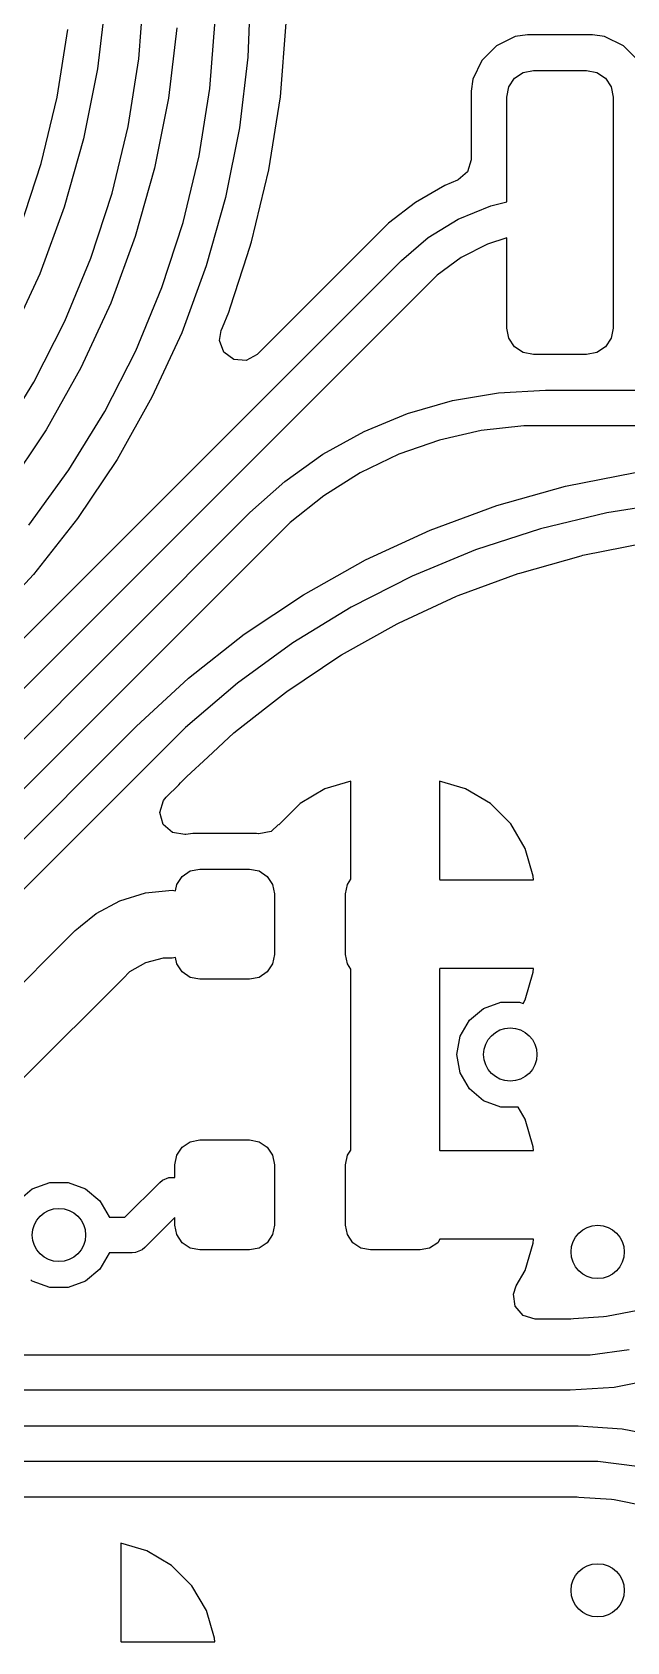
# Model space of a CAD drawing. Extents: x 51 to 261, y -150 to -32.
# Drawn here: x 119.98 to 123.33, y -116.39 to -107.33 of the extents above; entities that cross this region are included whole.
import ezdxf

# ---------------------------------------------------------------- set-up
doc = ezdxf.new("R2010")
doc.units = 0
doc.layers.add('BLACK', color=7, linetype='CONTINUOUS')

msp = doc.modelspace()

# ---------------------------------------------------------------- linework, layer by layer
at = {"layer": 'BLACK', "linetype": 'CONTINUOUS'}
for p, q in [((120.580704, -107.479164), (120.610913, -107.095307)), ((121.210431, -107.068269), (121.194712, -107.468412)), ((120.395671, -107.137441), (120.348604, -107.535115)), ((120.980225, -107.64465), (121.010433, -107.260793)), ((121.378256, -107.691758), (121.410933, -107.276526)), ((120.120949, -107.693979), (120.181183, -107.313677)), ((120.795192, -107.302927), (120.748125, -107.700601)), ((122.700097, -107.352992), (122.595003, -107.404369)), ((122.768228, -107.343066), (122.700097, -107.352992)), ((122.768229, -107.343066), (122.768228, -107.343066)), ((123.134749, -107.343066), (122.768229, -107.343066)), ((123.13475, -107.343066), (123.134749, -107.343066)), ((123.20288, -107.352992), (123.13475, -107.343066)), ((123.307974, -107.404369), (123.20288, -107.352992)), ((122.595003, -107.404369), (122.512292, -107.48708)), ((123.390685, -107.48708), (123.307974, -107.404369)), ((120.348604, -107.535115), (120.27048, -107.92787)), ((120.520471, -107.859467), (120.580704, -107.479164)), ((121.194712, -107.468412), (121.147646, -107.866088)), ((122.512292, -107.48708), (122.460915, -107.592174)), ((122.744086, -107.554984), (122.801489, -107.543566)), ((122.801489, -107.543566), (123.101489, -107.543566)), ((123.101489, -107.543566), (123.158892, -107.554984)), ((122.460915, -107.592174), (122.450989, -107.660305)), ((122.651489, -107.693566), (122.662907, -107.636163)), ((122.662907, -107.636163), (122.695423, -107.5875)), ((122.695423, -107.5875), (122.744086, -107.554984)), ((123.158892, -107.554984), (123.207555, -107.5875)), ((123.207555, -107.5875), (123.240071, -107.636163)), ((123.240071, -107.636163), (123.251489, -107.693566)), ((120.031063, -108.068383), (120.120949, -107.693979)), ((120.748125, -107.700601), (120.670002, -108.093358)), ((120.919993, -108.024954), (120.980225, -107.64465)), ((121.313101, -108.103146), (121.378256, -107.691758)), ((122.450989, -107.660305), (122.450989, -108.047081)), ((122.651489, -108.28374), (122.651489, -107.693566)), ((123.251489, -107.693566), (123.251489, -108.993566)), ((120.430586, -108.233872), (120.520471, -107.859467)), ((121.147646, -107.866088), (121.069525, -108.258845)), ((120.27048, -107.92787), (120.161781, -108.313285)), ((119.912078, -108.434581), (120.031063, -108.068383)), ((120.670002, -108.093358), (120.561305, -108.478774)), ((120.830109, -108.39936), (120.919993, -108.024954)), ((122.450989, -108.047081), (122.431304, -108.11412)), ((121.21587, -108.508153), (121.313101, -108.103146)), ((122.374439, -108.161643), (122.303686, -108.190947)), ((122.3785, -108.159875), (122.374439, -108.161643)), ((122.431304, -108.11412), (122.3785, -108.159875)), ((120.311602, -108.60007), (120.430586, -108.233872)), ((121.069525, -108.258845), (120.960829, -108.644262)), ((122.30367, -108.190955), (122.137754, -108.286742)), ((122.303686, -108.190947), (122.30367, -108.190955)), ((120.161781, -108.313285), (120.023179, -108.688984)), ((122.137754, -108.286742), (121.985747, -108.403377)), ((122.378982, -108.380987), (122.561805, -108.305267)), ((122.561805, -108.305267), (122.651489, -108.28374)), ((120.711126, -108.76556), (120.830109, -108.39936)), ((121.945984, -108.443141), (121.246766, -109.142358)), ((121.945988, -108.443135), (121.945984, -108.443141)), ((121.985743, -108.403381), (121.945988, -108.443135)), ((121.985747, -108.403377), (121.985743, -108.403381)), ((122.210257, -108.484377), (122.378982, -108.380987)), ((120.561305, -108.478774), (120.422704, -108.854473)), ((121.190981, -108.584756), (121.21587, -108.508153)), ((122.059809, -108.612869), (122.210257, -108.484377)), ((122.54418, -108.521282), (122.39537, -108.5971)), ((122.651489, -108.48642), (122.54418, -108.521282)), ((122.651489, -108.993566), (122.651489, -108.48642)), ((120.164254, -108.955805), (120.311602, -108.60007)), ((121.096982, -108.874065), (121.190981, -108.584756)), ((121.348138, -109.324536), (122.059784, -108.612891)), ((122.059784, -108.612891), (122.059809, -108.612869)), ((122.39537, -108.5971), (122.260254, -108.695265)), ((120.023179, -108.688984), (119.855526, -109.05265)), ((120.960829, -108.644262), (120.822229, -109.019963)), ((122.260254, -108.695265), (122.201206, -108.754312)), ((120.563779, -109.121295), (120.711126, -108.76556)), ((122.201205, -108.754312), (121.492666, -109.462851)), ((122.201206, -108.754311), (122.201205, -108.754312)), ((122.201206, -108.754312), (122.201206, -108.754311)), ((120.422704, -108.854473), (120.255052, -109.21814)), ((121.0517, -108.989901), (121.087163, -108.904284)), ((121.087163, -108.904284), (121.096982, -108.874065)), ((119.989449, -109.298882), (120.164254, -108.955805)), ((121.044524, -109.007225), (121.0517, -108.989901)), ((122.662907, -109.050969), (122.651489, -108.993566)), ((123.251489, -108.993566), (123.240071, -109.050969)), ((120.822229, -109.019963), (120.654578, -109.383631)), ((121.035401, -109.063523), (121.044524, -109.007225)), ((121.059818, -109.128987), (121.035401, -109.063523)), ((122.695423, -109.099632), (122.662907, -109.050969)), ((123.240071, -109.050969), (123.207555, -109.099632)), ((120.388975, -109.464374), (120.563779, -109.121295)), ((121.115751, -109.170859), (121.059818, -109.128987)), ((121.185443, -109.175843), (121.115751, -109.170859)), ((121.246766, -109.142358), (121.185443, -109.175843)), ((122.744086, -109.132148), (122.695423, -109.099632)), ((122.801489, -109.143566), (122.744086, -109.132148)), ((123.101489, -109.143566), (122.801489, -109.143566)), ((123.158892, -109.132148), (123.101489, -109.143566)), ((123.207555, -109.099632), (123.158892, -109.132148)), ((120.255052, -109.21814), (120.059385, -109.567533)), ((118.918063, -111.755289), (121.345031, -109.328321)), ((119.788265, -109.627186), (119.989449, -109.298882)), ((121.345031, -109.328321), (121.348138, -109.324536)), ((122.345851, -109.402539), (122.605997, -109.358333)), ((122.605997, -109.358333), (122.869456, -109.343533)), ((122.869456, -109.343533), (122.869456, -109.343566)), ((122.869456, -109.343566), (122.869458, -109.343566)), ((122.869458, -109.343566), (123.388642, -109.343566)), ((120.654578, -109.383631), (120.458912, -109.733025)), ((122.092291, -109.475593), (122.345851, -109.402539)), ((121.48956, -109.466637), (119.059485, -111.896712)), ((120.187792, -109.792679), (120.388975, -109.464374)), ((121.492666, -109.462851), (121.48956, -109.466637)), ((121.848505, -109.576578), (122.092291, -109.475593)), ((122.748546, -109.543535), (122.508241, -109.570615)), ((122.869122, -109.543533), (122.748546, -109.543535)), ((122.869458, -109.543566), (122.869122, -109.543533)), ((122.86946, -109.543566), (122.869458, -109.543566)), ((123.388642, -109.543566), (122.86946, -109.543566)), ((120.059385, -109.567533), (119.836908, -109.900496)), ((121.617558, -109.704223), (121.848505, -109.576578)), ((122.272478, -109.624431), (122.044223, -109.704306)), ((122.508241, -109.570615), (122.272478, -109.624431)), ((121.402355, -109.856924), (121.617558, -109.704223)), ((122.044223, -109.704306), (121.826346, -109.809234)), ((119.961472, -110.104189), (120.187792, -109.792679)), ((120.458912, -109.733025), (120.236436, -110.06599)), ((121.826346, -109.809234), (121.621588, -109.937898)), ((122.981719, -109.884484), (123.374474, -109.80636)), ((121.205629, -110.032734), (121.402355, -109.856924)), ((122.596304, -109.993182), (122.981719, -109.884484)), ((121.621588, -109.937898), (121.432522, -110.088677)), ((122.220605, -110.131785), (122.596304, -109.993182)), ((123.595912, -109.97378), (123.21561, -110.034014)), ((119.135619, -112.10274), (121.205602, -110.032757)), ((120.236436, -110.06599), (119.988522, -110.380473)), ((121.205602, -110.032757), (121.205629, -110.032734)), ((121.432522, -110.088677), (121.347025, -110.174178)), ((123.21561, -110.034014), (122.841206, -110.123901)), ((121.347024, -110.174179), (119.277041, -112.244162)), ((121.347025, -110.174178), (121.347024, -110.174179)), ((121.856939, -110.299437), (122.220605, -110.131785)), ((122.841206, -110.123901), (122.475008, -110.242886)), ((122.475008, -110.242886), (122.119275, -110.390235)), ((123.079965, -110.272972), (123.432358, -110.202877)), ((121.507548, -110.495104), (121.856939, -110.299437)), ((122.724738, -110.372761), (123.070552, -110.275232)), ((123.070552, -110.275232), (123.079965, -110.272972)), ((119.988522, -110.380473), (119.716698, -110.674535)), ((122.119275, -110.390235), (121.776199, -110.56504)), ((122.37843, -110.500116), (122.715526, -110.375754)), ((122.715526, -110.375754), (122.724738, -110.372761)), ((121.174586, -110.717582), (121.507548, -110.495104)), ((122.043175, -110.65425), (122.369445, -110.503839)), ((122.369445, -110.503839), (122.37843, -110.500116)), ((121.776199, -110.56504), (121.447896, -110.766224)), ((120.860105, -110.965497), (121.174586, -110.717582)), ((121.721039, -110.834217), (122.034533, -110.658652)), ((122.034533, -110.658652), (122.043175, -110.65425)), ((121.447896, -110.766224), (121.136389, -110.992546)), ((121.414035, -111.038892), (121.712765, -110.839288)), ((121.712765, -110.839288), (121.721039, -110.834217)), ((120.566052, -111.237314), (120.860105, -110.965497)), ((121.136389, -110.992546), (120.843599, -111.242611)), ((121.306011, -111.123566), (121.406178, -111.044601)), ((121.406178, -111.044601), (121.414035, -111.038892)), ((121.12559, -111.265797), (121.306011, -111.123566)), ((119.198642, -112.604723), (120.566044, -111.237322)), ((120.566044, -111.237322), (120.566052, -111.237314)), ((120.843599, -111.242611), (120.707466, -111.378744)), ((121.11663, -111.273347), (121.124031, -111.267026)), ((121.124031, -111.267026), (121.12559, -111.265797)), ((120.969937, -111.408949), (121.11663, -111.273347)), ((120.707465, -111.378743), (119.340064, -112.746145)), ((120.707466, -111.378744), (120.707465, -111.378743)), ((120.851003, -111.51889), (120.969937, -111.408949)), ((120.815586, -111.554173), (120.847493, -111.522264)), ((120.847493, -111.522264), (120.851003, -111.51889)), ((120.735368, -111.634388), (120.805377, -111.56438)), ((120.805377, -111.56438), (120.805382, -111.564376)), ((120.805382, -111.564376), (120.815584, -111.554173)), ((120.815584, -111.554173), (120.815586, -111.554173)), ((121.628045, -111.587533), (121.488864, -111.669844)), ((121.628048, -111.587531), (121.628045, -111.587533)), ((121.774237, -111.545059), (121.628048, -111.587531)), ((121.774239, -111.54506), (121.774237, -111.545059)), ((121.774239, -112.097041), (121.774239, -111.54506)), ((122.27424, -111.545059), (122.274239, -111.54506)), ((122.274239, -111.54506), (122.274239, -112.097041)), ((122.420429, -111.587531), (122.27424, -111.545059)), ((122.420432, -111.587533), (122.420429, -111.587531)), ((122.559613, -111.669844), (122.420432, -111.587533)), ((120.699063, -111.720584), (120.719546, -111.653784)), ((120.717946, -111.787854), (120.699063, -111.720584)), ((120.719546, -111.653784), (120.735368, -111.634388)), ((121.488859, -111.669848), (121.374521, -111.784187)), ((121.488864, -111.669844), (121.488859, -111.669848)), ((122.559622, -111.669851), (122.559613, -111.669844)), ((122.673953, -111.784182), (122.559622, -111.669851)), ((120.7702, -111.834236), (120.717946, -111.787854)), ((121.367783, -111.788838), (121.325601, -111.82821)), ((121.369738, -111.790354), (121.367783, -111.788838)), ((121.374521, -111.784187), (121.369738, -111.790354)), ((122.67396, -111.784191), (122.673953, -111.784182)), ((122.75627, -111.92337), (122.67396, -111.784191)), ((120.839234, -111.845003), (120.7702, -111.834236)), ((120.844786, -111.844273), (120.839234, -111.845003)), ((120.884342, -111.839066), (120.844786, -111.844273)), ((121.244143, -111.839066), (120.884342, -111.839066)), ((121.253776, -111.840334), (121.244143, -111.839066)), ((121.256857, -111.840701), (121.253776, -111.840334)), ((121.325601, -111.82821), (121.256857, -111.840701)), ((122.801384, -112.078655), (122.75627, -111.92337)), ((120.794896, -112.12599), (120.825244, -112.080571)), ((120.825244, -112.080571), (120.870663, -112.050223)), ((120.870663, -112.050223), (120.924239, -112.039566)), ((120.924239, -112.039566), (121.204239, -112.039566)), ((121.204239, -112.039566), (121.257815, -112.050223)), ((121.257815, -112.050223), (121.303234, -112.080571)), ((121.303234, -112.080571), (121.333582, -112.12599)), ((122.803029, -112.099566), (122.801384, -112.078655)), ((120.473705, -112.217839), (120.618584, -112.173897)), ((120.618584, -112.173897), (120.769252, -112.159067)), ((120.769252, -112.159067), (120.769252, -112.159066)), ((120.769252, -112.159066), (120.78759, -112.162715)), ((120.78759, -112.162715), (120.794896, -112.12599)), ((121.333582, -112.12599), (121.344239, -112.179566)), ((121.744239, -112.179566), (121.754896, -112.12599)), ((121.754896, -112.12599), (121.774239, -112.097041)), ((122.274239, -112.097041), (122.275926, -112.099566)), ((122.275926, -112.099566), (122.803029, -112.099566)), ((120.340184, -112.289203), (120.473705, -112.217839)), ((121.344239, -112.179566), (121.344239, -112.519566)), ((121.744239, -112.519566), (121.744239, -112.179566)), ((120.25202, -112.361553), (120.340184, -112.289203)), ((119.665273, -112.943124), (120.223151, -112.385247)), ((120.223151, -112.385247), (120.223152, -112.385245)), ((120.223152, -112.385245), (120.241692, -112.37003)), ((120.241692, -112.37003), (120.252018, -112.361555)), ((120.252018, -112.361555), (120.25202, -112.361553)), ((120.78759, -112.536414), (120.769226, -112.540066)), ((120.794896, -112.573142), (120.78759, -112.536414)), ((121.344239, -112.519566), (121.333582, -112.573142)), ((121.754896, -112.573142), (121.744239, -112.519566)), ((120.528982, -112.618232), (120.492558, -112.654655)), ((120.618203, -112.566723), (120.528982, -112.618232)), ((120.717715, -112.540064), (120.618203, -112.566723)), ((120.769226, -112.540067), (120.717715, -112.540064)), ((120.769226, -112.540066), (120.769226, -112.540067)), ((120.825244, -112.618561), (120.794896, -112.573142)), ((120.870663, -112.648909), (120.825244, -112.618561)), ((121.303234, -112.618561), (121.257815, -112.648909)), ((121.333582, -112.573142), (121.303234, -112.618561)), ((121.774239, -112.60209), (121.754896, -112.573142)), ((121.774239, -113.621041), (121.774239, -112.60209)), ((122.275926, -112.599566), (122.274239, -112.60209)), ((122.274239, -112.60209), (122.274239, -113.621041)), ((122.803029, -112.599566), (122.275926, -112.599566)), ((122.756272, -112.775756), (122.801383, -112.620484)), ((122.801383, -112.620484), (122.801384, -112.620478)), ((122.801384, -112.620478), (122.803029, -112.599566)), ((120.492554, -112.654657), (119.934653, -113.212559)), ((120.492558, -112.654655), (120.492554, -112.654657)), ((120.924239, -112.659566), (120.870663, -112.648909)), ((121.204239, -112.659566), (120.924239, -112.659566)), ((121.257815, -112.648909), (121.204239, -112.659566)), ((122.521471, -112.823508), (122.619377, -112.787874)), ((122.619377, -112.787874), (122.723565, -112.787874)), ((122.723565, -112.787874), (122.744582, -112.795523)), ((122.744582, -112.795523), (122.75627, -112.775761)), ((122.75627, -112.775761), (122.756272, -112.775756)), ((122.389563, -112.98071), (122.441658, -112.89048)), ((122.441658, -112.89048), (122.521471, -112.823508)), ((122.371471, -113.083316), (122.389563, -112.98071)), ((122.389563, -113.185922), (122.371471, -113.083316)), ((122.441658, -113.276152), (122.389563, -113.185922)), ((122.521471, -113.343124), (122.441658, -113.276152)), ((122.619377, -113.378758), (122.521471, -113.343124)), ((122.715693, -113.378758), (122.619377, -113.378758)), ((122.75627, -113.44737), (122.715693, -113.378758)), ((122.801384, -113.602655), (122.75627, -113.44737)), ((120.794896, -113.64999), (120.825244, -113.604571)), ((120.825244, -113.604571), (120.870663, -113.574223)), ((120.870663, -113.574223), (120.924239, -113.563566)), ((120.924239, -113.563566), (121.204239, -113.563566)), ((121.204239, -113.563566), (121.257815, -113.574223)), ((121.257815, -113.574223), (121.303234, -113.604571)), ((121.303234, -113.604571), (121.333582, -113.64999)), ((121.754896, -113.64999), (121.774239, -113.621041)), ((122.274239, -113.621041), (122.275926, -113.623566)), ((122.275926, -113.623566), (122.803029, -113.623566)), ((122.803029, -113.623566), (122.801384, -113.602655)), ((120.784239, -113.703566), (120.794896, -113.64999)), ((120.784239, -113.775487), (120.784239, -113.703566)), ((121.333582, -113.64999), (121.344239, -113.703566)), ((121.344239, -113.703566), (121.344239, -114.043566)), ((121.744239, -113.703566), (121.754896, -113.64999)), ((121.744239, -114.043566), (121.744239, -113.703566)), ((119.981471, -113.839508), (120.079377, -113.803874)), ((120.079377, -113.803874), (120.183565, -113.803874)), ((120.183565, -113.803874), (120.281471, -113.839508)), ((120.502067, -113.999316), (120.698529, -113.802855)), ((120.698529, -113.802855), (120.713682, -113.790419)), ((120.713682, -113.790419), (120.74973, -113.775487)), ((120.74973, -113.775487), (120.784239, -113.775487)), ((119.901658, -113.90648), (119.981471, -113.839508)), ((120.281471, -113.839508), (120.361284, -113.90648)), ((120.361284, -113.90648), (120.413379, -113.99671)), ((120.413379, -113.99671), (120.413839, -113.999316)), ((120.413839, -113.999316), (120.502067, -113.999316)), ((120.784239, -113.999987), (120.6142, -114.170027)), ((120.784239, -114.043566), (120.784239, -113.999987)), ((120.794896, -114.097142), (120.784239, -114.043566)), ((121.344239, -114.043566), (121.333582, -114.097142)), ((121.754896, -114.097142), (121.744239, -114.043566)), ((120.825244, -114.142561), (120.794896, -114.097142)), ((120.870663, -114.172909), (120.825244, -114.142561)), ((121.303234, -114.142561), (121.257815, -114.172909)), ((121.333582, -114.097142), (121.303234, -114.142561)), ((121.785244, -114.142561), (121.754896, -114.097142)), ((121.830663, -114.172909), (121.785244, -114.142561)), ((122.263234, -114.142561), (122.217815, -114.172909)), ((122.275926, -114.123566), (122.263234, -114.142561)), ((122.803029, -114.123566), (122.275926, -114.123566)), ((122.756272, -114.299756), (122.801383, -114.144484)), ((122.801383, -114.144484), (122.801384, -114.144478)), ((122.801384, -114.144478), (122.803029, -114.123566)), ((120.413379, -114.201922), (120.361284, -114.292152)), ((120.413839, -114.199316), (120.413379, -114.201922)), ((120.543489, -114.199316), (120.413839, -114.199316)), ((120.562998, -114.197395), (120.543489, -114.199316)), ((120.599046, -114.182463), (120.562998, -114.197395)), ((120.6142, -114.170027), (120.599046, -114.182463)), ((120.924239, -114.183566), (120.870663, -114.172909)), ((121.204239, -114.183566), (120.924239, -114.183566)), ((121.257815, -114.172909), (121.204239, -114.183566)), ((121.884239, -114.183566), (121.830663, -114.172909)), ((122.164239, -114.183566), (121.884239, -114.183566)), ((122.217815, -114.172909), (122.164239, -114.183566)), ((120.361284, -114.292152), (120.281471, -114.359124)), ((122.705302, -114.385945), (122.75627, -114.299761)), ((122.75627, -114.299761), (122.756272, -114.299756)), ((119.981471, -114.359124), (119.972643, -114.351716)), ((120.079377, -114.394758), (119.981471, -114.359124)), ((120.183565, -114.394758), (120.079377, -114.394758)), ((120.281471, -114.359124), (120.183565, -114.394758)), ((122.689296, -114.431419), (122.705302, -114.385945)), ((122.69924, -114.500577), (122.689296, -114.431419)), ((122.744995, -114.553381), (122.69924, -114.500577)), ((123.389137, -114.523571), (123.212703, -114.558668)), ((122.812034, -114.573066), (122.744995, -114.553381)), ((123.005232, -114.573066), (122.812034, -114.573066)), ((123.013341, -114.5728), (123.005232, -114.573066)), ((123.028308, -114.571818), (123.013341, -114.5728)), ((123.196622, -114.560785), (123.028308, -114.571818)), ((123.212703, -114.558668), (123.196622, -114.560785)), ((117.336489, -114.773566), (123.009012, -114.773566)), ((123.009012, -114.773566), (123.009195, -114.773584)), ((123.009195, -114.773584), (123.120436, -114.773584)), ((123.120436, -114.773584), (123.341378, -114.744494)), ((123.009012, -114.973566), (116.948989, -114.973566)), ((123.009013, -114.973566), (123.009012, -114.973565)), ((123.009012, -114.973565), (123.009012, -114.973566)), ((123.257014, -114.957327), (123.009013, -114.973584)), ((123.009013, -114.973584), (123.009013, -114.973566)), ((123.500771, -114.908838), (123.257014, -114.957327)), ((117.336489, -115.173566), (123.053012, -115.173566)), ((123.053012, -115.173566), (123.053013, -115.173566)), ((123.053013, -115.173566), (123.301012, -115.189822)), ((123.301012, -115.189822), (123.544768, -115.238309)), ((123.053011, -115.373566), (116.948989, -115.373566)), ((123.164435, -115.373566), (123.053011, -115.373566)), ((123.385377, -115.402655), (123.164435, -115.373566)), ((118.903816, -115.574066), (123.005415, -115.574066)), ((123.005415, -115.574066), (123.048957, -115.574066)), ((123.048957, -115.574066), (123.057067, -115.574331)), ((123.057067, -115.574331), (123.24063, -115.586364)), ((123.24063, -115.586364), (123.256699, -115.58848)), ((123.256699, -115.58848), (123.433148, -115.623578)), ((120.480472, -115.834809), (120.480471, -115.83481)), ((120.480471, -115.83481), (120.480471, -116.386791)), ((120.626661, -115.877281), (120.480472, -115.834809)), ((120.626664, -115.877283), (120.626661, -115.877281)), ((120.765845, -115.959594), (120.626664, -115.877283)), ((120.765854, -115.959601), (120.765845, -115.959594)), ((120.880185, -116.073932), (120.765854, -115.959601)), ((120.880192, -116.073941), (120.880185, -116.073932)), ((120.962502, -116.21312), (120.880192, -116.073941)), ((121.007616, -116.368405), (120.962502, -116.21312)), ((120.480471, -116.386791), (120.482158, -116.389316)), ((120.482158, -116.389316), (121.009261, -116.389316)), ((121.009261, -116.389316), (121.007616, -116.368405))]:
    msp.add_line(p, q, dxfattribs=at)
at = {"layer": 'BLACK'}
for centre in [(122.671471, -113.083316), (120.131471, -114.099316), (123.163596, -114.194566), (123.163596, -116.099566)]:
    msp.add_circle(centre, 0.15, dxfattribs=at)

doc.saveas('drawing.dxf')
